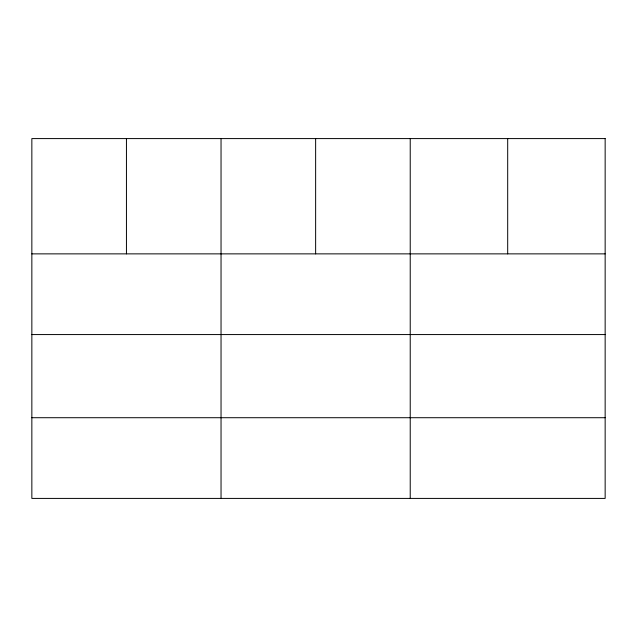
<?xml version="1.0" encoding="UTF-8"?>
<svg xmlns="http://www.w3.org/2000/svg" width="637" height="637" viewBox="0 0 637 637"><rect width="100%" height="100%" fill="white"/><g stroke="black" fill="none" stroke-linecap="round" stroke-linejoin="round"><path stroke-width="0.96" d="M31.85 253.868L605.15 253.868M31.85 334.568L605.15 334.568M31.85 417.713L605.15 417.713M507.689 138.587L507.689 253.868M410.228 138.587L410.228 498.413M315.633 138.587L315.633 253.868M221.039 138.587L221.039 498.413M126.445 138.587L126.445 253.868M605.15 138.587L31.85 138.587L31.85 498.413L605.15 498.413L605.15 138.587"/></g></svg>
